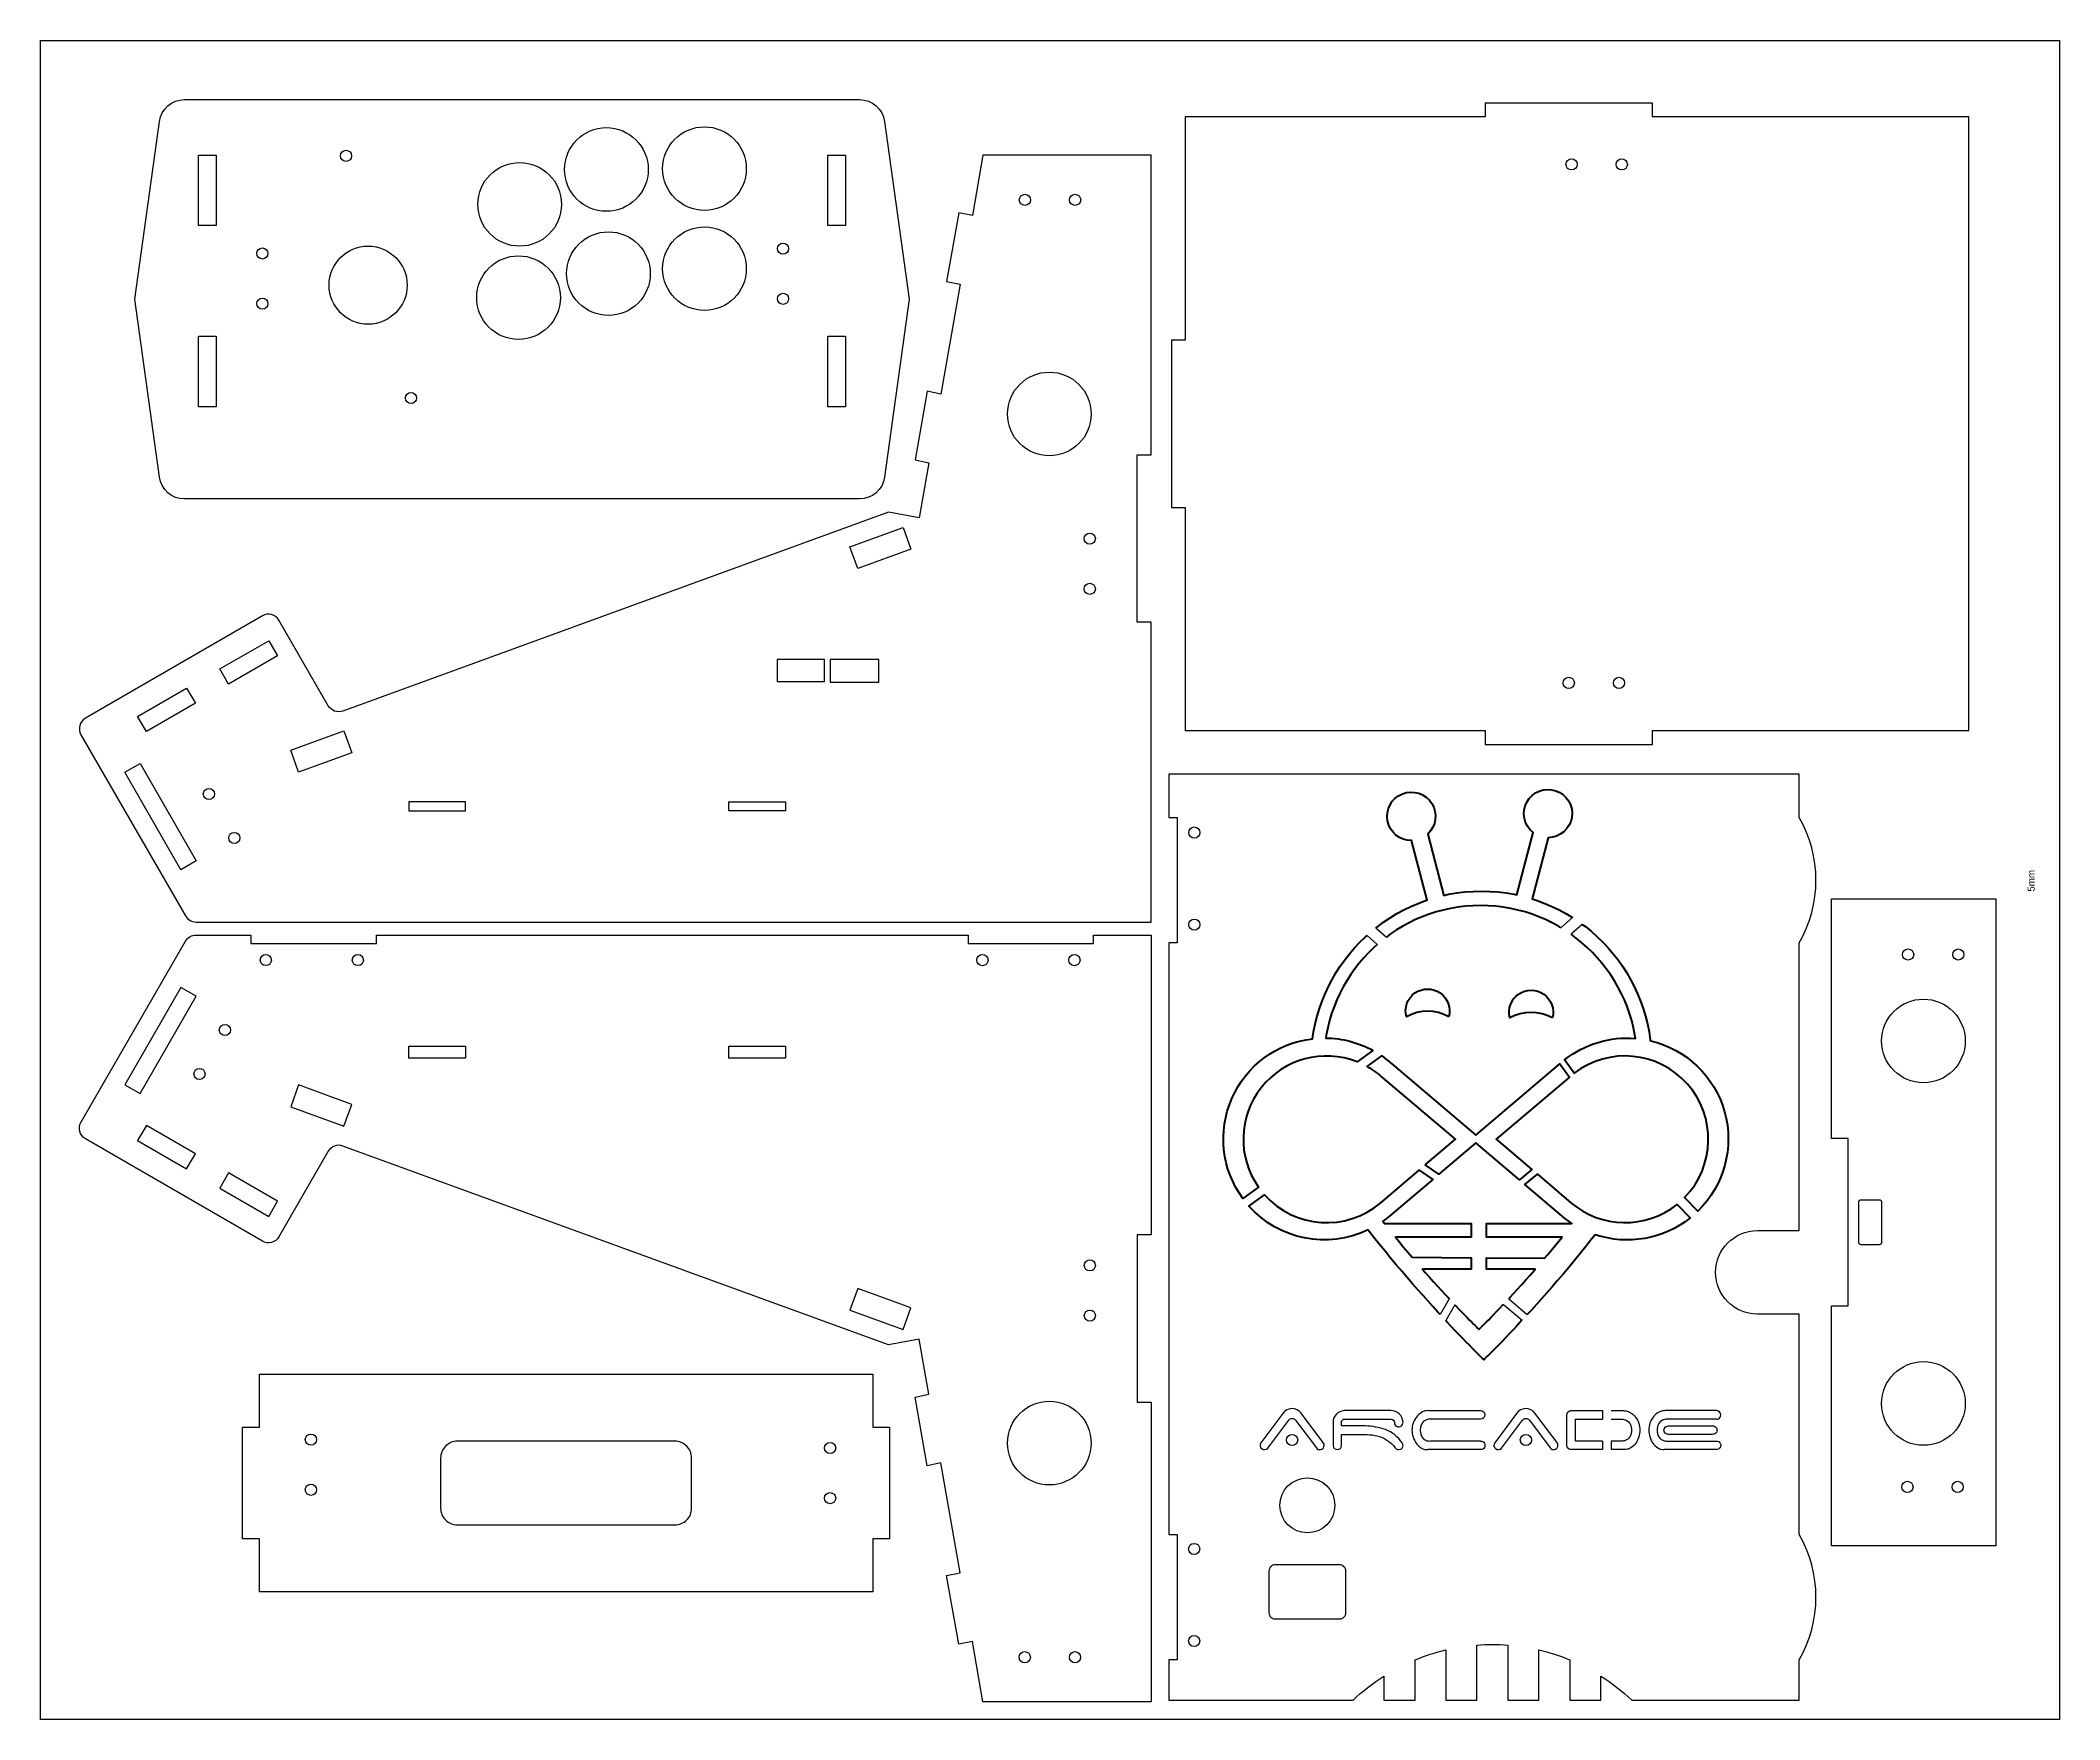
# Model space of a CAD drawing. Header units: millimetres. Extents: x 3087 to 3811, y 489 to 1680.
# Drawn here: x 3087 to 3811, y 489 to 1091 of the extents above; entities that cross this region are included whole.
import ezdxf

# ---------------------------------------------------------------- set-up
doc = ezdxf.new("R2010")
doc.units = ezdxf.units.MM
doc.layers.add('Painel', color=1, linetype='Continuous')
doc.layers.add('Screen', color=3, linetype='Continuous')
doc.styles.get("Standard").update_dxf_attribs({"font": 'arial.ttf'})

msp = doc.modelspace()

# ---------------------------------------------------------------- linework, layer by layer
at = {"color": 3, "lineweight": 211}
for points in [[(3565.56, 772.47), (3566.08, 772.88), (3568.33, 774.54), (3570.65, 776.1), (3573.06, 777.55), (3575.53, 778.89), (3578.06, 780.12), (3580.66, 781.24), (3583.33, 782.24), (3583.89, 782.42), (3578.3, 803.78, -5.319821), (3584.15, 806.11), (3589.94, 783.99)], [(3589.91, 784.1), (3591.64, 784.48), (3594.51, 784.97), (3597.42, 785.32), (3600.38, 785.53), (3603.37, 785.61), (3606.36, 785.53), (3609.31, 785.32), (3612.23, 784.97), (3615.1, 784.48), (3616.04, 784.27), (3621.91, 806.64, -5.9076), (3627.3, 804.79), (3621.6, 782.82), (3623.41, 782.24), (3626.07, 781.24), (3628.67, 780.13), (3631.21, 778.9), (3633.68, 777.55), (3636.03, 776.13)], [(3566.04, 766.49), (3564.85, 765.42), (3563, 763.63), (3561.25, 761.76), (3559.58, 759.81), (3557.99, 757.78), (3556.5, 755.68), (3555.11, 753.51), (3553.81, 751.27), (3552.61, 748.97), (3551.52, 746.61), (3550.54, 744.19), (3549.66, 741.72), (3548.9, 739.2), (3548.26, 736.62), (3547.73, 734), (3547.57, 732.95, -0.122), (3564.41, 728.53), (3558.8, 724.43, 0.74275), (3523.4, 679.49), (3517.81, 675.41, -0.573922), (3542.86, 732.7), (3543.23, 735.14), (3543.8, 737.98), (3544.5, 740.78), (3545.33, 743.52), (3546.28, 746.2), (3547.35, 748.83), (3548.53, 751.4), (3549.83, 753.9), (3551.24, 756.33), (3552.76, 758.69), (3554.38, 760.97), (3556.1, 763.17), (3557.91, 765.29), (3559.82, 767.33), (3561.82, 769.27), (3562.36, 769.75)], [(3639.55, 773.7), (3640.66, 772.89), (3642.83, 771.13), (3644.91, 769.28), (3646.91, 767.33), (3648.82, 765.3), (3650.64, 763.18), (3652.36, 760.97), (3653.98, 758.69), (3655.49, 756.33), (3656.9, 753.9), (3658.2, 751.41), (3659.39, 748.84), (3660.46, 746.21), (3661.41, 743.53), (3662.24, 740.78), (3662.94, 737.99), (3663.51, 735.15), (3663.95, 732.26), (3663.98, 731.99, -0.591383), (3681.01, 670.86), (3676.24, 675.73, 0.932047), (3636.65, 720.3), (3633.23, 725.14, -0.189711), (3658.61, 732.83), (3658.43, 734.01), (3657.91, 736.63), (3657.26, 739.2), (3656.5, 741.73), (3655.63, 744.2), (3654.64, 746.62), (3653.55, 748.98), (3652.35, 751.28), (3651.06, 753.51), (3649.66, 755.68), (3648.17, 757.78), (3646.59, 759.81), (3644.92, 761.76), (3643.16, 763.64), (3641.32, 765.43), (3639.4, 767.13), (3637.4, 768.75), (3635.52, 770.14)], [(3588.6, 633.77), (3587.76, 634.69), (3586.04, 636.57), (3584.26, 638.53), (3582.44, 640.56), (3580.58, 642.65), (3578.69, 644.81), (3576.76, 647.04), (3574.81, 649.31), (3572.83, 651.65), (3570.84, 654.03), (3568.84, 656.46), (3566.84, 658.93), (3564.83, 661.45), (3562.83, 664), (3562.75, 664.1, -0.334407), (3520.03, 672.66), (3525.6, 676.72, 0.407805), (3567.29, 673.9), (3581.08, 685.6), (3585.93, 682.23), (3570.59, 669.21, -0.022378), (3568.04, 667.22), (3568.64, 666.44), (3599.69, 666.44), (3599.69, 661.52), (3572.55, 661.52), (3573.73, 660.06), (3575.36, 658.08), (3576.97, 656.15), (3578.51, 654.33), (3599.69, 654.16), (3599.69, 650), (3582.25, 650), (3583.27, 648.84), (3584.79, 647.13), (3586.26, 645.48), (3587.71, 643.89), (3589.11, 642.36), (3590.46, 640.9), (3591.76, 639.5), (3591.85, 639.4)], [(3613.19, 639.47), (3613.63, 639.94), (3614.98, 641.4), (3616.38, 642.93), (3617.83, 644.53), (3619.32, 646.19), (3620.85, 647.91), (3622.41, 649.69), (3622.67, 650), (3605.17, 650), (3605.17, 654.11), (3626.05, 653.94), (3627.25, 655.37), (3628.91, 657.35), (3630.57, 659.39), (3632.25, 661.46), (3632.29, 661.52), (3605.17, 661.52), (3605.17, 666.44), (3635.86, 666.44, -0.03196), (3632.16, 669.21), (3619, 680.38), (3623.47, 684.08), (3635.46, 673.9, 0.359724), (3673.53, 673.28), (3678.26, 668.43, -0.254582), (3644.16, 662.41), (3642.89, 660.79), (3640.83, 658.19), (3638.77, 655.64), (3636.72, 653.13), (3634.69, 650.69), (3632.67, 648.3), (3630.68, 645.97), (3628.73, 643.71), (3626.8, 641.52), (3624.93, 639.4), (3623.09, 637.35), (3621.31, 635.39), (3619.84, 633.78)]]:
    msp.add_lwpolyline(points, format="xyb", dxfattribs=at)
for points in [[(3631.9, 772.49), (3630.98, 773.04), (3628.71, 774.28), (3626.37, 775.41), (3623.98, 776.44), (3621.53, 777.35), (3619.03, 778.16), (3616.47, 778.85), (3613.88, 779.42), (3611.24, 779.87), (3608.55, 780.19), (3605.84, 780.39), (3603.08, 780.46), (3600.33, 780.39), (3597.61, 780.19), (3594.93, 779.87), (3592.29, 779.42), (3589.69, 778.85), (3587.14, 778.16), (3584.64, 777.35), (3582.19, 776.44), (3579.79, 775.41), (3577.46, 774.28), (3575.18, 773.04), (3572.98, 771.71), (3570.83, 770.27), (3569.31, 769.15)], [(3593.86, 637.27), (3594.2, 636.91), (3595.33, 635.73), (3596.4, 634.63), (3597.39, 633.6), (3598.3, 632.66), (3599.14, 631.81), (3599.9, 631.05), (3600.56, 630.38), (3601.14, 629.8), (3601.62, 629.33), (3602, 628.95), (3602.28, 628.68), (3602.45, 628.51), (3602.51, 628.46), (3602.57, 628.51), (3602.74, 628.69), (3603.03, 628.97), (3603.43, 629.36), (3603.92, 629.85), (3604.52, 630.45), (3605.21, 631.15), (3606, 631.94), (3606.86, 632.82), (3607.81, 633.8), (3608.84, 634.87), (3609.94, 636.01), (3611.11, 637.24), (3611.27, 637.42)], [(3617.94, 631.72), (3617.93, 631.71), (3616.34, 630.01), (3614.83, 628.4), (3613.39, 626.88), (3612.04, 625.47), (3610.77, 624.16), (3609.6, 622.96), (3608.54, 621.87), (3607.57, 620.89), (3606.72, 620.04), (3605.99, 619.3), (3605.37, 618.69), (3604.89, 618.21), (3604.53, 617.87), (3604.32, 617.66), (3604.24, 617.59), (3604.17, 617.65), (3603.96, 617.86), (3603.62, 618.19), (3603.15, 618.65), (3602.56, 619.24), (3601.85, 619.95), (3601.03, 620.77), (3600.1, 621.71), (3599.07, 622.76), (3597.94, 623.91), (3596.72, 625.17), (3595.42, 626.53), (3594.03, 627.98), (3592.56, 629.53), (3591.03, 631.17), (3590.6, 631.62)]]:
    msp.add_lwpolyline(points, dxfattribs=at)
for points in [[(3591.72, 740.57, 0.259354), (3576.47, 740.57, -1.305475)], [(3628.83, 740.14, 0.259354), (3613.58, 740.14, -1.305475)], [(3583.25, 687.44), (3594.06, 696.62), (3567.82, 718.87, 0.055536), (3562.44, 722.71), (3567.66, 726.52, -0.03145), (3571.24, 723.71), (3601.38, 698.14), (3631.52, 723.71), (3634.94, 718.87), (3608.7, 696.62), (3621.47, 685.78), (3617, 682.08), (3601.38, 695.34), (3588.09, 684.07)]]:
    msp.add_lwpolyline(points, format="xyb", close=True, dxfattribs=at)
at = {"layer": 'Painel', "color": 3}
for points in [[(3380.38, 926.26), (3138.38, 926.26, -0.374384), (3129.36, 934.1), (3120.52, 997.86), (3129.36, 1061.62, -0.374384), (3138.38, 1069.47), (3380.38, 1069.47, -0.374384), (3389.39, 1061.62), (3398.23, 997.86), (3389.39, 934.1, -0.374384)], [(3479.99, 942.04), (3484.99, 942.04), (3484.99, 1049.54), (3424.66, 1049.54), (3420.85, 1027.88), (3415.94, 1028.92), (3411.61, 1004.29), (3416.52, 1003.26), (3409.59, 963.86), (3404.68, 964.9), (3400.35, 940.28), (3405.26, 939.24), (3401.8, 919.54), (3390.78, 921.48), (3195.14, 850.21, -0.364045), (3189.91, 852.12), (3172.21, 882.77, 0.414445), (3166.3, 884.35), (3102.81, 847.63, 0.413983), (3101.23, 841.72), (3138.76, 776.71, 0.267949), (3142.51, 774.54), (3484.99, 774.54), (3484.99, 882.04), (3479.99, 882.04)], [(3491.34, 767.06), (3491.34, 554.91), (3494.34, 554.91), (3494.34, 509.91), (3491.34, 509.91), (3491.34, 495.46), (3557.34, 495.46, -0.048751), (3568.45, 504.14), (3568.45, 495.46), (3579.57, 495.46), (3579.57, 509.92, -0.040331), (3590.68, 513.52), (3590.68, 495.46), (3601.79, 495.46), (3601.79, 515.24, -0.038371), (3612.9, 515.24), (3612.9, 495.46), (3624.01, 495.46), (3624.01, 513.52, -0.040331), (3635.12, 509.92), (3635.12, 495.46), (3646.23, 495.46), (3646.23, 504.14, -0.048751), (3657.34, 495.46), (3717.34, 495.46), (3717.34, 509.91, 0.266667), (3717.34, 554.91), (3717.34, 633.91), (3702.34, 633.91, -1), (3702.34, 663.91), (3717.34, 663.91), (3717.34, 767.06, 0.266667), (3717.34, 812.06), (3717.34, 827.6), (3491.34, 827.6), (3491.34, 812.06), (3494.34, 812.06), (3494.34, 767.06)]]:
    msp.add_lwpolyline(points, format="xyb", close=True, dxfattribs=at)
msp.add_lwpolyline([(3728.88, 636.89), (3734.88, 636.89), (3734.88, 696.89), (3728.88, 696.89), (3728.88, 782.89), (3787.88, 782.89), (3787.88, 550.89), (3728.88, 550.89), (3728.88, 636.89)], dxfattribs=at)
at = {"layer": 'Screen', "color": 3}
for p, q in [((3636.03, 776.13), (3631.9, 772.49)), ((3562.36, 769.75), (3566.04, 766.49)), ((3565.56, 772.47), (3569.31, 769.15)), ((3639.55, 773.7), (3635.52, 770.14)), ((3591.85, 639.4), (3588.6, 633.77)), ((3593.86, 637.27), (3590.6, 631.62)), ((3611.27, 637.42), (3617.94, 631.72)), ((3613.19, 639.47), (3619.84, 633.78))]:
    msp.add_line(p, q, dxfattribs=at)
at = {"layer": 'Screen'}
for p, q in [((3646.76, 599.32), (3646.76, 596.24)), ((3687.63, 599.32), (3669.29, 599.32)), ((3603.11, 588.41), (3585.07, 588.41)), ((3646.76, 588.41), (3646.76, 585.33)), ((3649.95, 588.41), (3649.95, 585.33))]:
    msp.add_line(p, q, dxfattribs=at)
for points in [[(3810.71, 1090.73), (3810.71, 488.51), (3086.67, 488.51), (3086.67, 1090.73)], [(3149.68, 1049.62), (3149.68, 1024.32), (3143.38, 1024.32), (3143.38, 1049.62)], [(3375.38, 1049.62), (3375.38, 1024.32), (3369.08, 1024.32), (3369.08, 1049.62)], [(3149.68, 984.62), (3149.68, 959.32), (3143.38, 959.32), (3143.38, 984.62)], [(3375.38, 984.62), (3375.38, 959.32), (3369.08, 959.32), (3369.08, 984.62)], [(3398.83, 908.24), (3379.76, 901.3), (3376.92, 909.1), (3395.99, 916.04)], [(3168.56, 875.44), (3171.69, 869.98), (3154.11, 859.83), (3150.98, 865.29)], [(3350.91, 860.85), (3367.83, 860.85), (3367.83, 868.75), (3350.91, 868.75)], [(3369.83, 860.57), (3387.36, 860.57), (3387.36, 868.75), (3369.83, 868.75)], [(3139.05, 858.41), (3142.25, 852.98), (3124.67, 842.83), (3121.47, 848.26)], [(3198.34, 835.27), (3179.26, 828.33), (3176.42, 836.13), (3195.5, 843.07)], [(3137.08, 793.32), (3116.93, 828.23), (3122.39, 831.38), (3142.54, 796.47)], [(3218.84, 814.39), (3239.14, 814.39), (3239.14, 817.69), (3218.84, 817.69)], [(3333.57, 814.39), (3333.57, 817.69), (3353.87, 817.69), (3353.87, 814.39)], [(3137.08, 751.11), (3116.93, 716.21), (3122.39, 713.06), (3142.54, 747.96)], [(3218.84, 730.04), (3239.14, 730.04), (3239.14, 725.74), (3218.84, 725.74)], [(3333.57, 725.74), (3333.57, 730.04), (3353.87, 730.04), (3353.87, 725.74)], [(3198.34, 709.16), (3179.26, 716.1), (3176.42, 708.31), (3195.5, 701.36)], [(3139.08, 686.01), (3142.25, 691.46), (3124.67, 701.61), (3121.5, 696.16)], [(3168.56, 668.99), (3171.69, 674.46), (3154.11, 684.61), (3150.98, 679.14)], [(3398.83, 636.19), (3379.76, 643.13), (3376.92, 635.33), (3395.99, 628.39)]]:
    msp.add_lwpolyline(points, close=True, dxfattribs=at)
for points in [[(3778.21, 1063.25), (3664.71, 1063.25), (3664.71, 1068.25), (3604.71, 1068.25), (3604.71, 1063.25), (3497.21, 1063.25), (3497.21, 983.25), (3492.21, 983.25), (3492.21, 923.25), (3497.21, 923.25), (3497.21, 843.25), (3604.71, 843.25), (3604.71, 838.25), (3664.71, 838.25), (3664.71, 843.25), (3778.21, 843.25), (3778.21, 1063.25)], [(3165.19, 534.35), (3165.19, 553.35), (3159.19, 553.35), (3159.19, 593.35), (3165.19, 593.35), (3165.19, 612.35), (3385.19, 612.35), (3385.19, 593.35), (3391.19, 593.35), (3391.19, 553.35), (3385.19, 553.35), (3385.19, 534.35), (3165.19, 534.35)]]:
    msp.add_lwpolyline(points, dxfattribs=at)
for points in [[(3479.99, 602.39), (3484.99, 602.39), (3484.99, 494.89), (3424.66, 494.89), (3420.85, 516.56), (3415.94, 515.52), (3411.61, 540.14), (3416.52, 541.18), (3409.59, 580.57), (3404.68, 579.53), (3400.35, 604.16), (3405.26, 605.19), (3401.8, 624.89), (3390.78, 622.96), (3195.14, 694.22, 0.364045), (3189.91, 692.32), (3172.21, 661.66, -0.414445), (3166.3, 660.08), (3102.81, 696.8, -0.413983), (3101.23, 702.71), (3138.76, 767.72, -0.267949), (3142.51, 769.89), (3162.18, 769.89), (3162.18, 766.89), (3207.18, 766.89), (3207.18, 769.89), (3419.33, 769.89), (3419.33, 766.89), (3464.33, 766.89), (3464.33, 769.89), (3484.99, 769.89), (3484.99, 662.39), (3479.99, 662.39)], [(3738.58, 673.94), (3738.58, 659.84, 0.414214), (3739.48, 658.94), (3746.08, 658.94, 0.414214), (3746.98, 659.84), (3746.98, 673.94, 0.414214), (3746.08, 674.84), (3739.48, 674.84, 0.414214)], [(3670.35, 593.86), (3686.28, 593.86, -1.030223), (3686.28, 590.78), (3670.35, 590.78, -1.000093)], [(3320.19, 564.35), (3320.19, 582.35, 0.414214), (3314.19, 588.35), (3236.19, 588.35, 0.414214), (3230.19, 582.35), (3230.19, 564.35, 0.414214), (3236.19, 558.35), (3314.19, 558.35, 0.414214)], [(3527.18, 526.93, 0.414214), (3529.48, 524.63), (3552.48, 524.63, 0.414214), (3554.78, 526.93), (3554.78, 541.73, 0.414214), (3552.48, 544.03), (3529.48, 544.03, 0.414214), (3527.18, 541.73)]]:
    msp.add_lwpolyline(points, format="xyb", close=True, dxfattribs=at)
for points in [[(3526.74, 585.91), (3534.28, 595.92, -0.498723), (3536.75, 595.92), (3544.22, 585.94, 1.078877), (3546.53, 587.96), (3538.74, 598.39, 0.510061), (3532.13, 598.29), (3524.33, 587.8, 0.972914), (3526.74, 585.91, -0.468828)], [(3550.19, 586.86, 1), (3553.25, 586.86), (3553.26, 590.78), (3559.82, 590.78, -0.075033), (3566.75, 590.08, -0.156188), (3572.39, 586.1, 0.362007), (3574.37, 585.46, 0.499724), (3574.96, 587.74, 0.157279), (3569.04, 592.5, 0.073508), (3561.75, 593.86), (3553.27, 593.86), (3553.27, 595.53, -0.36382), (3554.27, 596.24), (3571.08, 596.24, -0.354145), (3572.2, 595.13, 1.076566), (3575.28, 595.2, 0.398921), (3570.85, 599.32), (3554.11, 599.32, 0.393665), (3550.19, 595.11), (3550.19, 586.86)], [(3584.39, 599.32), (3603.11, 599.32, -1), (3603.11, 596.25), (3585.07, 596.24)], [(3610.57, 585.91), (3618.11, 595.92, -0.498723), (3620.58, 595.92), (3628.06, 585.94, 1.078877), (3630.37, 587.96), (3622.57, 598.39, 0.510061), (3615.96, 598.29), (3608.17, 587.8, 0.972914), (3610.57, 585.91, -0.468828)], [(3603.11, 588.41, -1.000004), (3603.11, 585.34), (3584.18, 585.34)], [(3687.67, 588.41, -1.043859), (3687.54, 585.33), (3668.97, 585.33)]]:
    msp.add_lwpolyline(points, format="xyb", dxfattribs=at)
for centre, radius in [((3289.62, 1044.43), 15), ((3324.8, 1044.73), 15), ((3196.28, 1049.32), 2), ((3258.53, 1031.91), 15), ((3635.71, 1046.25), 2), ((3653.71, 1046.25), 2), ((3439.69, 1033.54), 2), ((3457.69, 1033.54), 2), ((3290.36, 1007.08), 15), ((3324.8, 1008.85), 15), ((3166.27, 1014.3), 2), ((3204.19, 1002.94), 14), ((3352.97, 1016.04), 2), ((3258.12, 998.47), 15), ((3352.97, 998.04), 2), ((3166.28, 996.32), 2), ((3448.45, 956.75), 15), ((3219.58, 962.46), 2), ((3462.96, 912.03), 2), ((3462.96, 894.03), 2), ((3634.71, 860.3), 2), ((3652.71, 860.3), 2), ((3147.09, 820.45), 2), ((3156.19, 804.71), 2), ((3500.44, 806.63), 2), ((3500.44, 773.63), 2), ((3167.5, 760.9), 2), ((3200.5, 760.9), 2), ((3424.46, 760.89), 2), ((3457.46, 760.89), 2), ((3756.38, 762.89), 2), ((3774.38, 762.89), 2), ((3761.88, 731.89), 15), ((3152.83, 735.82), 2), ((3152.83, 735.82), 2), ((3143.72, 720.07), 2), ((3462.98, 651.4), 2), ((3462.98, 633.4), 2), ((3761.88, 601.89), 15), ((3448.45, 587.68), 15), ((3183.66, 588.93), 2), ((3369.85, 585.93), 2), ((3535.5, 588.79), 2), ((3619.33, 588.79), 2), ((3183.66, 570.93), 2), ((3540.98, 565.35), 9.86), ((3756.15, 571.97), 2), ((3774.15, 571.97), 2), ((3369.85, 567.93), 2), ((3500.38, 549.72), 2), ((3500.38, 516.72), 2), ((3439.64, 510.89), 2), ((3457.64, 510.89), 2)]:
    msp.add_circle(centre, radius, dxfattribs=at)
msp.add_arc((3687.68, 597.78), 1.54, 268.2909, 91.70924, dxfattribs=at)
for points in [[(3584.39, 599.32), (3583.21, 599.19), (3581.92, 598.68), (3580.06, 597.02), (3578.89, 594.78), (3578.49, 592.32), (3578.88, 589.88), (3579.98, 587.62), (3581.73, 585.97), (3583.05, 585.44), (3584.18, 585.34)], [(3585.07, 596.24), (3584.08, 596.14), (3583.26, 595.84), (3582.16, 594.86), (3581.62, 593.59), (3581.47, 592.32), (3581.62, 591.06), (3582.16, 589.79), (3583.26, 588.81), (3583.96, 588.53), (3585.07, 588.41)], [(3669.29, 599.32), (3667.92, 599.14), (3666.82, 598.68), (3664.96, 597.02), (3663.79, 594.78), (3663.77, 589.88), (3664.88, 587.62), (3666.63, 585.97), (3667.82, 585.46), (3668.97, 585.33)]]:
    msp.add_spline(points, degree=3, dxfattribs=at)
msp.add_rational_spline([(3646.76, 585.33), (3643.03, 585.33), (3639.3, 585.33), (3635.57, 585.33), (3635.15, 585.33), (3634.77, 585.49), (3634.48, 585.78), (3634.19, 586.07), (3634.03, 586.46), (3634.03, 586.87), (3634.03, 590.51), (3634.03, 594.14), (3634.03, 597.78), (3634.03, 598.19), (3634.19, 598.57), (3634.48, 598.87), (3634.77, 599.16), (3635.15, 599.32), (3635.57, 599.32), (3639.3, 599.32), (3643.03, 599.32), (3646.76, 599.32)], [1, 1, 1, 1, 0.949253021674, 0.949253021674, 1, 0.949253021674, 0.949253021674, 1, 1, 1, 1, 0.949248114419, 0.949248114419, 1, 0.949248114419, 0.949248114419, 1, 1, 1, 1], degree=3, knots=[0.411864, 0.411864, 0.411864, 0.411864, 1, 1, 1, 1.785398, 1.785398, 1.785398, 2.570796, 2.570796, 2.570796, 3.570796, 3.570796, 3.570796, 4.356233, 4.356233, 4.356233, 5.14167, 5.14167, 5.14167, 5.73887, 5.73887, 5.73887, 5.73887], dxfattribs=at)
for points, knots in [([(3637.11, 588.41), (3637.11, 591.02), (3637.11, 593.63), (3637.11, 596.24), (3640.32, 596.24), (3643.54, 596.24), (3646.76, 596.24)], [0, 0, 0, 0, 1, 1, 1, 1.585146, 1.585146, 1.585146, 1.585146]), ([(3649.95, 599.32), (3651.4, 599.32), (3652.85, 599.32), (3654.31, 599.32), (3654.77, 599.29), (3655.63, 599.23), (3657.2, 598.53), (3658.77, 597.1), (3660.31, 594.12), (3660.29, 590.56), (3658.86, 587.58), (3657.34, 586.08), (3655.83, 585.4), (3655.01, 585.35), (3654.63, 585.33)], [5.909199, 5.909199, 5.909199, 5.909199, 6.14167, 6.14167, 6.14167, 6.725313, 7.228663, 8.278724, 9.347517, 11.412229, 12.474824, 13.489997, 14.038635, 14.525042, 14.525042, 14.525042, 14.525042]), ([(3649.95, 596.24), (3651.17, 596.24), (3652.38, 596.24), (3653.6, 596.24), (3653.9, 596.23), (3655, 596.19), (3656.47, 595.24), (3657.1, 593.64), (3657.24, 592.32), (3657.1, 591.01), (3656.58, 589.7), (3655.56, 588.79), (3654.48, 588.44), (3653.86, 588.42), (3653.6, 588.41), (3652.38, 588.41), (3651.17, 588.41), (3649.95, 588.41)], [1.778672, 1.778672, 1.778672, 1.778672, 2, 2, 2, 2.378903, 3.389445, 3.971573, 4.50989, 5.048058, 5.630324, 6.248645, 6.709121, 7.038063, 7.038063, 7.038063, 7.259391, 7.259391, 7.259391, 7.259391]), ([(3687.63, 596.24), (3681.75, 596.24), (3675.87, 596.24), (3669.99, 596.24), (3669.69, 596.23), (3668.6, 596.19), (3667.12, 595.24), (3666.49, 593.64), (3666.36, 592.32), (3666.49, 591.01), (3667.01, 589.7), (3668.03, 588.79), (3669.11, 588.44), (3669.73, 588.42), (3669.99, 588.41), (3675.89, 588.41), (3681.78, 588.41), (3687.67, 588.41)], [0, 0, 0, 0, 1, 1, 1, 1.378903, 2.389445, 2.971573, 3.50989, 4.048058, 4.630324, 5.248645, 5.709121, 6.038063, 6.038063, 6.038063, 7.038063, 7.038063, 7.038063, 7.038063])]:
    msp.add_open_spline(points, degree=3, knots=knots, dxfattribs=at)
for points in [[(3646.76, 588.41), (3643.54, 588.41), (3640.32, 588.41), (3637.11, 588.41)], [(3654.59, 585.33), (3653.05, 585.33), (3651.5, 585.33), (3649.95, 585.33)]]:
    msp.add_open_spline(points, degree=3, dxfattribs=at)

# ---------------------------------------------------------------- texts
at = {"layer": 'Screen', "insert": (3799.26, 516.24), "char_height": 2.5, "attachment_point": 1, "rotation": 90}
msp.add_mtext_dynamic_manual_height_columns('\\pxqc;5mm', width=546.1746, gutter_width=12.5, heights=[0], dxfattribs=at)

doc.saveas('drawing.dxf')
